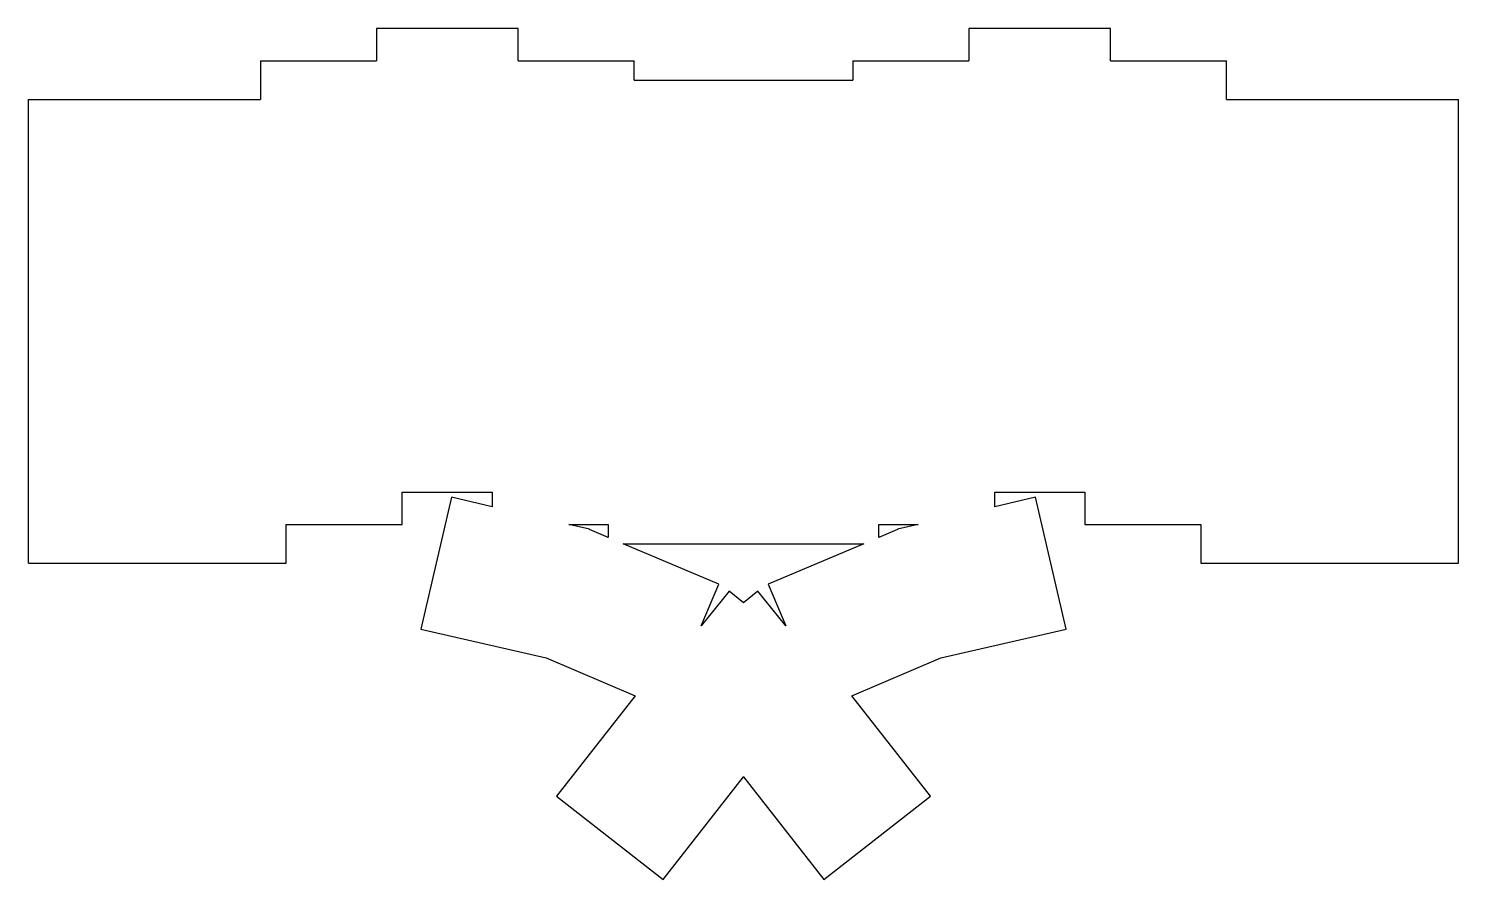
# Model space of a CAD drawing. Header units: millimetres. Extents: x 15 to 237, y -147 to -15.
import ezdxf

# ---------------------------------------------------------------- set-up
doc = ezdxf.new("R2010")
doc.units = ezdxf.units.MM

msp = doc.modelspace()

# ---------------------------------------------------------------- linework, layer by layer
at = {"linetype": 'CONTINUOUS'}
for p, q in [((91, -15), (69, -15)), ((69, -15), (69, -20)), ((91, -20), (91, -15)), ((183, -15), (161, -15)), ((161, -15), (161, -20)), ((183, -20), (183, -15)), ((51, -20), (69, -20)), ((51, -20), (51, -26)), ((91, -20), (109, -20)), ((109, -23), (109, -20)), ((143, -20), (161, -20)), ((143, -20), (143, -23)), ((183, -20), (201, -20)), ((201, -26), (201, -20)), ((109, -23), (143, -23)), ((15, -98), (15, -26)), ((15, -26), (51, -26)), ((201, -26), (237, -26)), ((237, -98), (237, -26)), ((73, -92), (73, -87)), ((73, -87), (87, -87)), ((80.64, -87.79), (75.92, -108.26)), ((87, -89.26), (80.64, -87.79)), ((87, -87), (87, -89.26)), ((165, -87), (179, -87)), ((165, -89.26), (165, -87)), ((171.36, -87.79), (165, -89.26)), ((176.08, -108.26), (171.36, -87.79)), ((179, -87), (179, -92)), ((55, -98), (55, -92)), ((55, -92), (73, -92)), ((98.86, -92), (105, -92)), ((102.08, -92.74), (98.86, -92)), ((102.07, -92.78), (102.08, -92.74)), ((105, -94.02), (102.07, -92.78)), ((105, -92), (105, -94.02)), ((147, -92), (153.14, -92)), ((147, -94.02), (147, -92)), ((149.93, -92.78), (147, -94.02)), ((153.14, -92), (149.92, -92.74)), ((149.92, -92.74), (149.93, -92.78)), ((179, -92), (197, -92)), ((197, -92), (197, -98)), ((107.3, -95), (144.7, -95)), ((122.17, -101.31), (107.3, -95)), ((144.7, -95), (129.83, -101.31)), ((15, -98), (55, -98)), ((197, -98), (237, -98)), ((119.45, -107.74), (122.17, -101.31)), ((129.83, -101.31), (132.55, -107.74)), ((123.79, -102.37), (119.45, -107.74)), ((126, -104.16), (123.79, -102.37)), ((128.21, -102.37), (126, -104.16)), ((132.55, -107.74), (128.21, -102.37)), ((75.92, -108.26), (95.35, -112.74)), ((156.65, -112.74), (176.08, -108.26)), ((95.35, -112.74), (109.17, -118.61)), ((142.83, -118.61), (156.65, -112.74)), ((109.17, -118.61), (96.98, -134.21)), ((155.02, -134.21), (142.83, -118.61)), ((113.53, -147.14), (126, -131.19)), ((126, -131.18), (126, -131.19)), ((126, -131.19), (126, -131.18)), ((126, -131.19), (138.47, -147.14)), ((96.98, -134.21), (113.53, -147.14)), ((138.47, -147.14), (155.02, -134.21))]:
    msp.add_line(p, q, dxfattribs=at)

doc.saveas('drawing.dxf')
